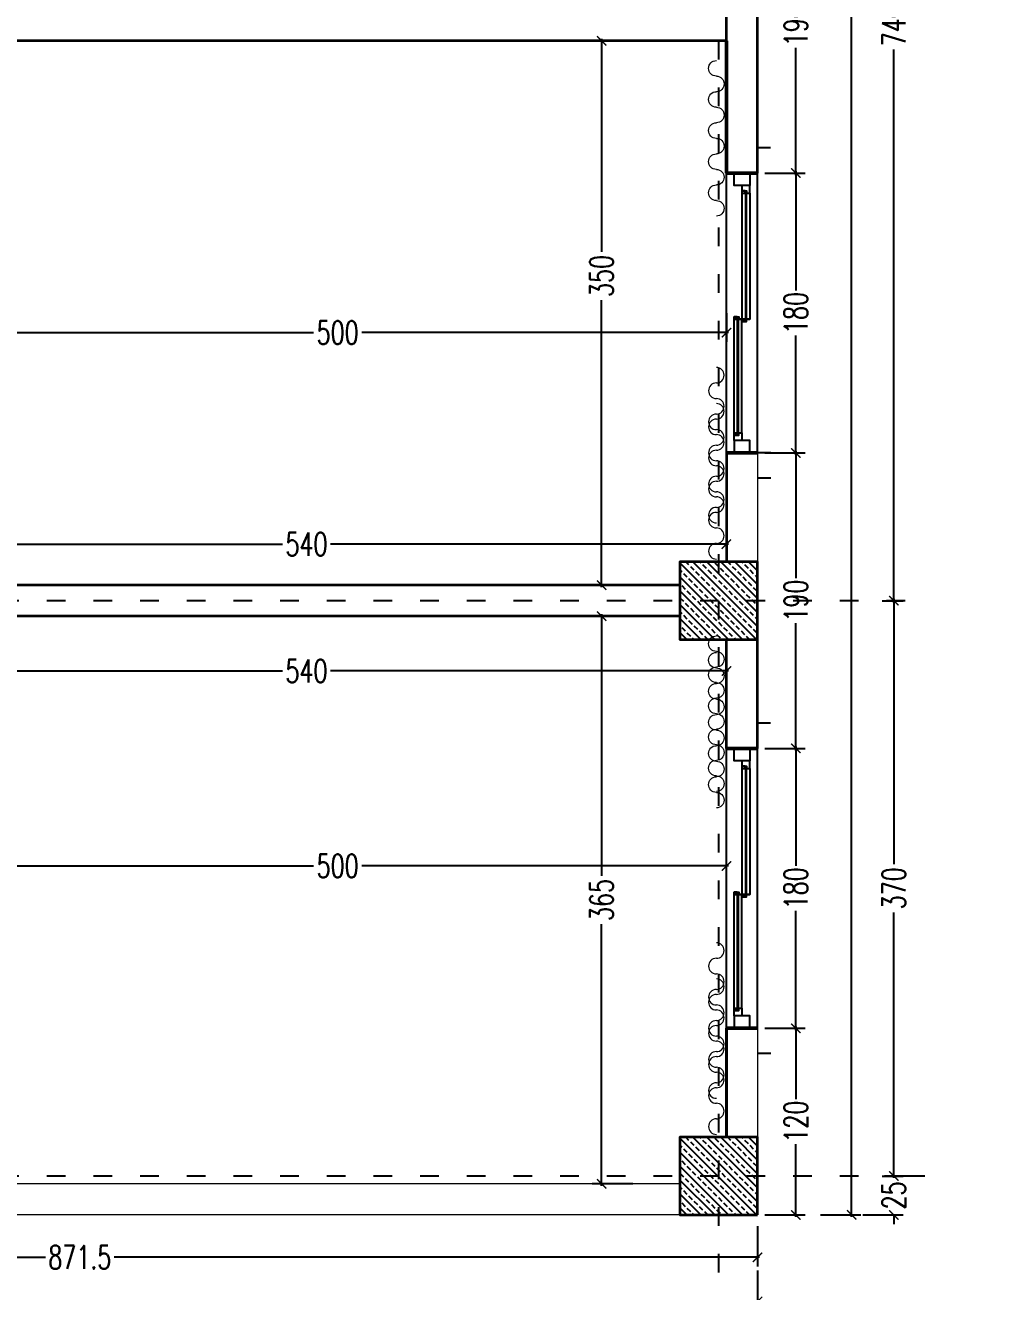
# Model space of a CAD drawing. Header units: centimetres. Extents: x -3207095 to 15275363, y -32656 to 4798027.
# Drawn here: x 693496 to 694117, y 4436769 to 4437584 of the extents above; entities that cross this region are included whole.
import ezdxf

# ---------------------------------------------------------------- set-up
doc = ezdxf.new("R2010")
doc.units = ezdxf.units.CM
doc.linetypes.add('ACAD_ISO03W100', pattern=[30, 12, -18])
doc.linetypes.add('DUZ', pattern=[500, 500])
doc.layers.get('0').update_dxf_attribs({"color": 1, "linetype": 'DUZ'})
for name, color, linetype in [('AGAC', 116, 'Continuous'), ('DIM', 1, 'DUZ'), ('KOLTAR_F', 145, 'Continuous'), ('PEN', 161, 'Continuous'), ('söve', 26, 'DUZ')]:
    doc.layers.add(name, color=color, linetype=linetype)
for name, color, linetype, lineweight in [('cam', 143, 'Continuous', 20), ('DUV', 220, 'Continuous', 50), ('DUVAR', 7, 'Continuous', 35), ('FE_PERDE', 205, 'Continuous', 15), ('gor25', 142, 'Continuous', 25), ('iç duvar', 7, 'Continuous', 50), ('KOLON_F', 3, 'Continuous', 35)]:
    doc.layers.add(name, color=color, linetype=linetype, lineweight=lineweight)
doc.styles.add('DIM', font='ROMANSTW.SHX', dxfattribs={"width": 0.7})
doc.dimstyles.new('1_100', dxfattribs={"dimtxt": 15, "dimasz": 6, "dimexe": 6, "dimexo": 0, "dimgap": 2, "dimtad": 0, "dimdec": 1, "dimzin": 11, "dimdsep": 46, "dimtxsty": 'DIM', "dimblk": 'ARCHTICK', "dimcen": 3, "dimdle": 1.25, "dimclrt": 2, "dimadec": 0, "dimazin": 0, "dimtfac": 1.25, "dimtdec": 1, "dimtix": 1, "dimtofl": 0, "dimtmove": 1, "dimatfit": 3, "dimldrblk": 'ARCHTICK', "dimfxl": 20, "dimfxlon": 1, "dimtolj": 1, "dimtzin": 0, "dimarcsym": 0})
pattern_1 = [(135, (5195369.399, 3776605.264), (-4.4901280605, -4.4901280605), []), (135, (5195369.399, 3776609.754), (-4.4901280605, -4.4901280605), [3.175, -1.5875])]

# ---------------------------------------------------------------- blocks, each defined once
blk = doc.blocks.new('GEN_BLOCK00601')
at = {"linetype": 'Continuous', "ltscale": 50}
for centre, start, end in [((50, 50), 0, 180), ((250, 50), 0, 180), ((450, 50), 0, 180), ((650, 50), 0, 180), ((850, 50), 0, 180), ((150, 50), 180, 0), ((350, 50), 180, 0), ((550, 50), 180, 0), ((750, 50), 180, 0), ((950, 50), 180, 0)]:
    blk.add_arc(centre, 50, start, end, dxfattribs=at)
for tag in ['Sfb', 'FLOOR']:
    blk.add_attdef(tag, (0, 0), '', height=1)
blk = doc.blocks.new('_ArchTick')
at = {"color": 0, "linetype": 'ByBlock', "const_width": 0.15}
blk.add_lwpolyline([(-0.5, -0.5), (0.5, 0.5)], dxfattribs=at)
blk = doc.blocks.new('*D4846')
at = {"layer": 'Defpoints', "color": 0, "linetype": 'Continuous', "lineweight": 5, "transparency": 16777216}
for p in [(693966.93, 4436938.74), (693991.56, 4436938.74), (693966.93, 4436818.74)]:
    blk.add_point(p, dxfattribs=at)
at = {"layer": 'DIM', "color": 0, "linetype": 'Continuous', "lineweight": -2, "transparency": 16777216}
for p, q in [((693971.56, 4436938.74), (693997.56, 4436938.74)), ((693991.56, 4436939.99), (693991.56, 4436893.24)), ((693991.56, 4436817.49), (693991.56, 4436864.24)), ((693971.56, 4436818.74), (693997.56, 4436818.74))]:
    blk.add_line(p, q, dxfattribs=at)
at = {"layer": 'DIM', "color": 0, "linetype": 'Continuous', "lineweight": -2, "transparency": 16777216, "xscale": 6, "yscale": 6, "zscale": 6}
for p, rotation in [((693991.56, 4436938.74), 90), ((693991.56, 4436818.74), 270)]:
    blk.add_blockref('_ArchTick', p, dxfattribs=dict(at, rotation=rotation))
at = {"layer": 'DIM', "color": 2, "linetype": 'Continuous', "lineweight": 5, "transparency": 16777216, "insert": (693991.56, 4436878.74), "char_height": 15, "attachment_point": 5, "rotation": 90, "style": 'DIM'}
blk.add_mtext('\\A1;120', dxfattribs=at)
blk = doc.blocks.new('*D4847')
at = {"layer": 'Defpoints', "color": 0, "linetype": 'Continuous', "lineweight": 5, "transparency": 16777216}
for p in [(693966.93, 4437118.74), (693991.56, 4437118.74), (693966.93, 4436938.74)]:
    blk.add_point(p, dxfattribs=at)
at = {"layer": 'DIM', "color": 0, "linetype": 'Continuous', "lineweight": -2, "transparency": 16777216}
for p, q in [((693971.56, 4437118.74), (693997.56, 4437118.74)), ((693991.56, 4437119.99), (693991.56, 4437043.24)), ((693991.56, 4436937.49), (693991.56, 4437014.24)), ((693971.56, 4436938.74), (693997.56, 4436938.74))]:
    blk.add_line(p, q, dxfattribs=at)
at = {"layer": 'DIM', "color": 0, "linetype": 'Continuous', "lineweight": -2, "transparency": 16777216, "xscale": 6, "yscale": 6, "zscale": 6}
for p, rotation in [((693991.56, 4437118.74), 90), ((693991.56, 4436938.74), 270)]:
    blk.add_blockref('_ArchTick', p, dxfattribs=dict(at, rotation=rotation))
at = {"layer": 'DIM', "color": 2, "linetype": 'Continuous', "lineweight": 5, "transparency": 16777216, "insert": (693991.56, 4437028.74), "char_height": 15, "attachment_point": 5, "rotation": 90, "style": 'DIM'}
blk.add_mtext('\\A1;180', dxfattribs=at)
blk = doc.blocks.new('*D4848')
at = {"layer": 'Defpoints', "color": 0, "linetype": 'Continuous', "lineweight": 5, "transparency": 16777216}
for p in [(693966.93, 4437308.74), (693991.56, 4437308.74), (693966.93, 4437118.74)]:
    blk.add_point(p, dxfattribs=at)
at = {"layer": 'DIM', "color": 0, "linetype": 'Continuous', "lineweight": -2, "transparency": 16777216}
for p, q in [((693971.56, 4437308.74), (693997.56, 4437308.74)), ((693991.56, 4437309.99), (693991.56, 4437228.24)), ((693991.56, 4437117.49), (693991.56, 4437199.24)), ((693971.56, 4437118.74), (693997.56, 4437118.74))]:
    blk.add_line(p, q, dxfattribs=at)
at = {"layer": 'DIM', "color": 0, "linetype": 'Continuous', "lineweight": -2, "transparency": 16777216, "xscale": 6, "yscale": 6, "zscale": 6}
for p, rotation in [((693991.56, 4437308.74), 90), ((693991.56, 4437118.74), 270)]:
    blk.add_blockref('_ArchTick', p, dxfattribs=dict(at, rotation=rotation))
at = {"layer": 'DIM', "color": 2, "linetype": 'Continuous', "lineweight": 5, "transparency": 16777216, "insert": (693991.56, 4437213.74), "char_height": 15, "attachment_point": 5, "rotation": 90, "style": 'DIM'}
blk.add_mtext('\\A1;190', dxfattribs=at)
blk = doc.blocks.new('*D4849')
at = {"layer": 'Defpoints', "color": 0, "linetype": 'Continuous', "lineweight": 5, "transparency": 16777216}
for p in [(693966.93, 4437488.74), (693991.56, 4437488.74), (693966.93, 4437308.74)]:
    blk.add_point(p, dxfattribs=at)
at = {"layer": 'DIM', "color": 0, "linetype": 'Continuous', "lineweight": -2, "transparency": 16777216}
for p, q in [((693971.56, 4437488.74), (693997.56, 4437488.74)), ((693991.56, 4437489.99), (693991.56, 4437413.24)), ((693991.56, 4437307.49), (693991.56, 4437384.24)), ((693971.56, 4437308.74), (693997.56, 4437308.74))]:
    blk.add_line(p, q, dxfattribs=at)
at = {"layer": 'DIM', "color": 0, "linetype": 'Continuous', "lineweight": -2, "transparency": 16777216, "xscale": 6, "yscale": 6, "zscale": 6}
for p, rotation in [((693991.56, 4437488.74), 90), ((693991.56, 4437308.74), 270)]:
    blk.add_blockref('_ArchTick', p, dxfattribs=dict(at, rotation=rotation))
at = {"layer": 'DIM', "color": 2, "linetype": 'Continuous', "lineweight": 5, "transparency": 16777216, "insert": (693991.56, 4437398.74), "char_height": 15, "attachment_point": 5, "rotation": 90, "style": 'DIM'}
blk.add_mtext('\\A1;180', dxfattribs=at)
blk = doc.blocks.new('*D4850')
at = {"layer": 'Defpoints', "color": 0, "linetype": 'Continuous', "lineweight": 5, "transparency": 16777216}
for p in [(693966.93, 4437678.74), (693991.56, 4437678.74), (693966.93, 4437488.74)]:
    blk.add_point(p, dxfattribs=at)
at = {"layer": 'DIM', "color": 0, "linetype": 'Continuous', "lineweight": -2, "transparency": 16777216}
for p, q in [((693991.56, 4437679.99), (693991.56, 4437598.24)), ((693971.56, 4437678.74), (693997.56, 4437678.74)), ((693991.56, 4437487.49), (693991.56, 4437569.24)), ((693971.56, 4437488.74), (693997.56, 4437488.74))]:
    blk.add_line(p, q, dxfattribs=at)
at = {"layer": 'DIM', "color": 0, "linetype": 'Continuous', "lineweight": -2, "transparency": 16777216, "xscale": 6, "yscale": 6, "zscale": 6}
for p, rotation in [((693991.56, 4437678.74), 90), ((693991.56, 4437488.74), 270)]:
    blk.add_blockref('_ArchTick', p, dxfattribs=dict(at, rotation=rotation))
at = {"layer": 'DIM', "color": 2, "linetype": 'Continuous', "lineweight": 5, "transparency": 16777216, "insert": (693991.56, 4437583.74), "char_height": 15, "attachment_point": 5, "rotation": 90, "style": 'DIM'}
blk.add_mtext('\\A1;190', dxfattribs=at)
blk = doc.blocks.new('*D4734')
at = {"layer": 'Defpoints', "color": 0, "linetype": 'Continuous', "lineweight": 5, "transparency": 16777216}
for p in [(694046.95, 4437953.74), (694046.95, 4437213.74), (694054.55, 4437213.74)]:
    blk.add_point(p, dxfattribs=at)
at = {"layer": 'DIM', "color": 0, "linetype": 'Continuous', "lineweight": -2, "transparency": 16777216}
for p, q in [((694046.95, 4437953.74), (694060.55, 4437953.74)), ((694054.55, 4437954.99), (694054.55, 4437599.24)), ((694054.55, 4437212.49), (694054.55, 4437568.24)), ((694046.95, 4437213.74), (694060.55, 4437213.74))]:
    blk.add_line(p, q, dxfattribs=at)
at = {"layer": 'DIM', "color": 0, "linetype": 'Continuous', "lineweight": -2, "transparency": 16777216, "xscale": 6, "yscale": 6, "zscale": 6}
for p, rotation in [((694054.55, 4437953.74), 90), ((694054.55, 4437213.74), 270)]:
    blk.add_blockref('_ArchTick', p, dxfattribs=dict(at, rotation=rotation))
at = {"layer": 'DIM', "color": 2, "linetype": 'Continuous', "lineweight": 5, "transparency": 16777216, "insert": (694054.55, 4437583.74), "char_height": 15, "attachment_point": 5, "rotation": 90, "style": 'DIM'}
blk.add_mtext('\\A1;740', dxfattribs=at)
blk = doc.blocks.new('*D4735')
at = {"layer": 'Defpoints', "color": 0, "linetype": 'Continuous', "lineweight": 5, "transparency": 16777216}
for p in [(694046.95, 4437213.74), (694054.55, 4436843.74), (694117.46, 4436843.74)]:
    blk.add_point(p, dxfattribs=at)
at = {"layer": 'DIM', "color": 0, "linetype": 'Continuous', "lineweight": -2, "transparency": 16777216}
for p, q in [((694046.95, 4437213.74), (694060.55, 4437213.74)), ((694054.55, 4437214.99), (694054.55, 4437044.24)), ((694054.55, 4436842.49), (694054.55, 4437013.24)), ((694074.55, 4436843.74), (694048.55, 4436843.74))]:
    blk.add_line(p, q, dxfattribs=at)
at = {"layer": 'DIM', "color": 0, "linetype": 'Continuous', "lineweight": -2, "transparency": 16777216, "xscale": 6, "yscale": 6, "zscale": 6}
for p, rotation in [((694054.55, 4437213.74), 90), ((694054.55, 4436843.74), 270)]:
    blk.add_blockref('_ArchTick', p, dxfattribs=dict(at, rotation=rotation))
at = {"layer": 'DIM', "color": 2, "linetype": 'Continuous', "lineweight": 5, "transparency": 16777216, "insert": (694054.55, 4437028.74), "char_height": 15, "attachment_point": 5, "rotation": 90, "style": 'DIM'}
blk.add_mtext('\\A1;370', dxfattribs=at)
blk = doc.blocks.new('*D4736')
at = {"layer": 'Defpoints', "color": 0, "linetype": 'Continuous', "lineweight": 5, "transparency": 16777216}
for p in [(694046.95, 4436843.74), (693997.56, 4436818.74), (694054.55, 4436818.74)]:
    blk.add_point(p, dxfattribs=at)
at = {"layer": 'DIM', "color": 0, "linetype": 'Continuous', "lineweight": -2, "transparency": 16777216}
for p, q in [((694054.55, 4436843.74), (694054.55, 4436849.74)), ((694046.95, 4436843.74), (694060.55, 4436843.74)), ((694034.55, 4436818.74), (694060.55, 4436818.74)), ((694054.55, 4436818.74), (694054.55, 4436812.74))]:
    blk.add_line(p, q, dxfattribs=at)
at = {"layer": 'DIM', "color": 0, "linetype": 'Continuous', "lineweight": -2, "transparency": 16777216, "xscale": 6, "yscale": 6, "zscale": 6}
for p, rotation in [((694054.55, 4436843.74), 270), ((694054.55, 4436818.74), 90)]:
    blk.add_blockref('_ArchTick', p, dxfattribs=dict(at, rotation=rotation))
at = {"layer": 'DIM', "color": 2, "linetype": 'Continuous', "lineweight": 5, "transparency": 16777216, "insert": (694054.55, 4436831.24), "char_height": 15, "attachment_point": 5, "rotation": 90, "style": 'DIM'}
blk.add_mtext('\\A1;25', dxfattribs=at)
blk = doc.blocks.new('*D4737')
at = {"layer": 'Defpoints', "color": 0, "linetype": 'Continuous', "lineweight": 5, "transparency": 16777216}
for p in [(693997.56, 4439758.74), (694027.41, 4439758.74), (693997.56, 4436818.74)]:
    blk.add_point(p, dxfattribs=at)
at = {"layer": 'DIM', "color": 0, "linetype": 'Continuous', "lineweight": -2, "transparency": 16777216}
for p, q in [((694007.41, 4439758.74), (694033.41, 4439758.74)), ((694027.41, 4439759.99), (694027.41, 4438309.24)), ((694027.41, 4436817.49), (694027.41, 4438268.24)), ((694007.41, 4436818.74), (694033.41, 4436818.74))]:
    blk.add_line(p, q, dxfattribs=at)
at = {"layer": 'DIM', "color": 0, "linetype": 'Continuous', "lineweight": -2, "transparency": 16777216, "xscale": 6, "yscale": 6, "zscale": 6}
for p, rotation in [((694027.41, 4439758.74), 90), ((694027.41, 4436818.74), 270)]:
    blk.add_blockref('_ArchTick', p, dxfattribs=dict(at, rotation=rotation))
at = {"layer": 'DIM', "color": 2, "linetype": 'Continuous', "lineweight": 5, "transparency": 16777216, "insert": (694027.41, 4438288.74), "char_height": 15, "attachment_point": 5, "rotation": 90, "style": 'DIM'}
blk.add_mtext('\\A1;2940', dxfattribs=at)
blk = doc.blocks.new('*D4741')
at = {"layer": 'Defpoints', "color": 0, "linetype": 'Continuous', "lineweight": 5, "transparency": 16777216}
for p in [(690216.93, 4436785.51), (693966.93, 4436785.51), (693966.93, 4436763.08)]:
    blk.add_point(p, dxfattribs=at)
at = {"layer": 'DIM', "color": 0, "linetype": 'Continuous', "lineweight": -2, "transparency": 16777216}
for p, q in [((690216.93, 4436783.08), (690216.93, 4436757.08)), ((693966.93, 4436783.08), (693966.93, 4436757.08)), ((690215.68, 4436763.08), (692071.43, 4436763.08)), ((693968.18, 4436763.08), (692112.43, 4436763.08))]:
    blk.add_line(p, q, dxfattribs=at)
at = {"layer": 'DIM', "color": 0, "linetype": 'Continuous', "lineweight": -2, "transparency": 16777216, "xscale": 6, "yscale": 6, "zscale": 6, "rotation": 180}
blk.add_blockref('_ArchTick', (690216.93, 4436763.08), dxfattribs=at)
at = {"layer": 'DIM', "color": 0, "linetype": 'Continuous', "lineweight": -2, "transparency": 16777216, "xscale": 6, "yscale": 6, "zscale": 6}
blk.add_blockref('_ArchTick', (693966.93, 4436763.08), dxfattribs=at)
at = {"layer": 'DIM', "color": 2, "linetype": 'Continuous', "lineweight": 5, "transparency": 16777216, "insert": (692091.93, 4436763.08), "char_height": 15, "attachment_point": 5, "style": 'DIM'}
blk.add_mtext('\\A1;3750', dxfattribs=at)
blk = doc.blocks.new('*D5738')
at = {"layer": 'Defpoints', "color": 0, "linetype": 'Continuous', "lineweight": 5, "transparency": 16777216}
for p in [(693095.43, 4436818.74), (693966.93, 4436818.74), (693966.93, 4436791.51)]:
    blk.add_point(p, dxfattribs=at)
at = {"layer": 'DIM', "color": 0, "linetype": 'Continuous', "lineweight": -2, "transparency": 16777216}
for p, q in [((693095.43, 4436811.51), (693095.43, 4436785.51)), ((693966.93, 4436811.51), (693966.93, 4436785.51)), ((693094.18, 4436791.51), (693509.18, 4436791.51)), ((693968.18, 4436791.51), (693553.18, 4436791.51))]:
    blk.add_line(p, q, dxfattribs=at)
at = {"layer": 'DIM', "color": 0, "linetype": 'Continuous', "lineweight": -2, "transparency": 16777216, "xscale": 6, "yscale": 6, "zscale": 6, "rotation": 180}
blk.add_blockref('_ArchTick', (693095.43, 4436791.51), dxfattribs=at)
at = {"layer": 'DIM', "color": 0, "linetype": 'Continuous', "lineweight": -2, "transparency": 16777216, "xscale": 6, "yscale": 6, "zscale": 6}
blk.add_blockref('_ArchTick', (693966.93, 4436791.51), dxfattribs=at)
at = {"layer": 'DIM', "color": 2, "linetype": 'Continuous', "lineweight": 5, "transparency": 16777216, "insert": (693531.18, 4436791.51), "char_height": 15, "attachment_point": 5, "style": 'DIM'}
blk.add_mtext('\\A1;871.5', dxfattribs=at)
blk = doc.blocks.new('*D4612')
at = {"layer": 'Defpoints', "color": 0, "linetype": 'Continuous', "lineweight": 5, "transparency": 16777216}
for p in [(693906.1, 4437573.74), (693866.66, 4437223.74), (693906.1, 4437223.74)]:
    blk.add_point(p, dxfattribs=at)
at = {"layer": 'DIM', "color": 0, "linetype": 'Continuous', "lineweight": -2, "transparency": 16777216}
for p, q in [((693886.66, 4437573.74), (693860.66, 4437573.74)), ((693866.66, 4437574.99), (693866.66, 4437438.05)), ((693866.66, 4437222.49), (693866.66, 4437407.05)), ((693886.66, 4437223.74), (693860.66, 4437223.74))]:
    blk.add_line(p, q, dxfattribs=at)
at = {"layer": 'DIM', "color": 0, "linetype": 'Continuous', "lineweight": -2, "transparency": 16777216, "xscale": 6, "yscale": 6, "zscale": 6}
for p, rotation in [((693866.66, 4437573.74), 90), ((693866.66, 4437223.74), 270)]:
    blk.add_blockref('_ArchTick', p, dxfattribs=dict(at, rotation=rotation))
at = {"layer": 'DIM', "color": 2, "linetype": 'Continuous', "lineweight": 5, "transparency": 16777216, "insert": (693866.66, 4437422.55), "char_height": 15, "attachment_point": 5, "rotation": 90, "style": 'DIM'}
blk.add_mtext('\\A1;350', dxfattribs=at)
blk = doc.blocks.new('*D4613')
at = {"layer": 'Defpoints', "color": 0, "linetype": 'Continuous', "lineweight": 5, "transparency": 16777216}
for p in [(693906.1, 4437203.74), (693866.66, 4436838.74), (693906.1, 4436838.74)]:
    blk.add_point(p, dxfattribs=at)
at = {"layer": 'DIM', "color": 0, "linetype": 'Continuous', "lineweight": -2, "transparency": 16777216}
for p, q in [((693886.66, 4437203.74), (693860.66, 4437203.74)), ((693866.66, 4437204.99), (693866.66, 4437036.74)), ((693866.66, 4436837.49), (693866.66, 4437005.74)), ((693886.66, 4436838.74), (693860.66, 4436838.74))]:
    blk.add_line(p, q, dxfattribs=at)
at = {"layer": 'DIM', "color": 0, "linetype": 'Continuous', "lineweight": -2, "transparency": 16777216, "xscale": 6, "yscale": 6, "zscale": 6}
for p, rotation in [((693866.66, 4437203.74), 90), ((693866.66, 4436838.74), 270)]:
    blk.add_blockref('_ArchTick', p, dxfattribs=dict(at, rotation=rotation))
at = {"layer": 'DIM', "color": 2, "linetype": 'Continuous', "lineweight": 5, "transparency": 16777216, "insert": (693866.66, 4437021.24), "char_height": 15, "attachment_point": 5, "rotation": 90, "style": 'DIM'}
blk.add_mtext('\\A1;365', dxfattribs=at)
blk = doc.blocks.new('*D4614')
at = {"layer": 'Defpoints', "color": 0, "linetype": 'Continuous', "lineweight": 5, "transparency": 16777216}
for p in [(693406.93, 4437169.74), (693946.93, 4437168.52), (693946.93, 4437167.43)]:
    blk.add_point(p, dxfattribs=at)
at = {"layer": 'DIM', "color": 0, "linetype": 'Continuous', "lineweight": -2, "transparency": 16777216}
for p, q in [((693946.93, 4437167.43), (693946.93, 4437174.52)), ((693405.68, 4437168.52), (693661.43, 4437168.52)), ((693406.93, 4437169.74), (693406.93, 4437162.52)), ((693948.18, 4437168.52), (693692.43, 4437168.52))]:
    blk.add_line(p, q, dxfattribs=at)
at = {"layer": 'DIM', "color": 0, "linetype": 'Continuous', "lineweight": -2, "transparency": 16777216, "xscale": 6, "yscale": 6, "zscale": 6, "rotation": 180}
blk.add_blockref('_ArchTick', (693406.93, 4437168.52), dxfattribs=at)
at = {"layer": 'DIM', "color": 0, "linetype": 'Continuous', "lineweight": -2, "transparency": 16777216, "xscale": 6, "yscale": 6, "zscale": 6}
blk.add_blockref('_ArchTick', (693946.93, 4437168.52), dxfattribs=at)
at = {"layer": 'DIM', "color": 2, "linetype": 'Continuous', "lineweight": 5, "transparency": 16777216, "insert": (693676.93, 4437168.52), "char_height": 15, "attachment_point": 5, "style": 'DIM'}
blk.add_mtext('\\A1;540', dxfattribs=at)
blk = doc.blocks.new('*D4645')
at = {"layer": 'Defpoints', "color": 0, "linetype": 'Continuous', "lineweight": 5, "transparency": 16777216}
for p in [(693406.93, 4437250.08), (693946.93, 4437250.08), (693946.93, 4437250.08)]:
    blk.add_point(p, dxfattribs=at)
at = {"layer": 'DIM', "color": 0, "linetype": 'Continuous', "lineweight": -2, "transparency": 16777216}
for p, q in [((693406.93, 4437250.08), (693406.93, 4437256.08)), ((693946.93, 4437250.08), (693946.93, 4437256.08)), ((693405.68, 4437250.08), (693661.43, 4437250.08)), ((693948.18, 4437250.08), (693692.43, 4437250.08))]:
    blk.add_line(p, q, dxfattribs=at)
at = {"layer": 'DIM', "color": 0, "linetype": 'Continuous', "lineweight": -2, "transparency": 16777216, "xscale": 6, "yscale": 6, "zscale": 6, "rotation": 180}
blk.add_blockref('_ArchTick', (693406.93, 4437250.08), dxfattribs=at)
at = {"layer": 'DIM', "color": 0, "linetype": 'Continuous', "lineweight": -2, "transparency": 16777216, "xscale": 6, "yscale": 6, "zscale": 6}
blk.add_blockref('_ArchTick', (693946.93, 4437250.08), dxfattribs=at)
at = {"layer": 'DIM', "color": 2, "linetype": 'Continuous', "lineweight": 5, "transparency": 16777216, "insert": (693676.93, 4437250.08), "char_height": 15, "attachment_point": 5, "style": 'DIM'}
blk.add_mtext('\\A1;540', dxfattribs=at)
blk = doc.blocks.new('*D4654')
at = {"layer": 'Defpoints', "color": 0, "linetype": 'Continuous', "lineweight": 5, "transparency": 16777216}
for p in [(693946.93, 4437043.16), (693446.93, 4437028.74), (693946.93, 4437028.74)]:
    blk.add_point(p, dxfattribs=at)
at = {"layer": 'DIM', "color": 0, "linetype": 'Continuous', "lineweight": -2, "transparency": 16777216}
for p, q in [((693446.93, 4437028.74), (693446.93, 4437049.16)), ((693946.93, 4437028.74), (693946.93, 4437049.16)), ((693445.68, 4437043.16), (693681.43, 4437043.16)), ((693948.18, 4437043.16), (693712.43, 4437043.16))]:
    blk.add_line(p, q, dxfattribs=at)
at = {"layer": 'DIM', "color": 0, "linetype": 'Continuous', "lineweight": -2, "transparency": 16777216, "xscale": 6, "yscale": 6, "zscale": 6, "rotation": 180}
blk.add_blockref('_ArchTick', (693446.93, 4437043.16), dxfattribs=at)
at = {"layer": 'DIM', "color": 0, "linetype": 'Continuous', "lineweight": -2, "transparency": 16777216, "xscale": 6, "yscale": 6, "zscale": 6}
blk.add_blockref('_ArchTick', (693946.93, 4437043.16), dxfattribs=at)
at = {"layer": 'DIM', "color": 2, "linetype": 'Continuous', "lineweight": 5, "transparency": 16777216, "insert": (693696.93, 4437043.16), "char_height": 15, "attachment_point": 5, "style": 'DIM'}
blk.add_mtext('\\A1;500', dxfattribs=at)
blk = doc.blocks.new('*D4900')
at = {"layer": 'Defpoints', "color": 0, "linetype": 'Continuous', "lineweight": 5, "transparency": 16777216}
for p in [(693446.93, 4437398.74), (693946.93, 4437398.74), (693946.93, 4437386.14)]:
    blk.add_point(p, dxfattribs=at)
at = {"layer": 'DIM', "color": 0, "linetype": 'Continuous', "lineweight": -2, "transparency": 16777216}
for p, q in [((693446.93, 4437398.74), (693446.93, 4437380.14)), ((693946.93, 4437398.74), (693946.93, 4437380.14)), ((693445.68, 4437386.14), (693681.43, 4437386.14)), ((693948.18, 4437386.14), (693712.43, 4437386.14))]:
    blk.add_line(p, q, dxfattribs=at)
at = {"layer": 'DIM', "color": 0, "linetype": 'Continuous', "lineweight": -2, "transparency": 16777216, "xscale": 6, "yscale": 6, "zscale": 6, "rotation": 180}
blk.add_blockref('_ArchTick', (693446.93, 4437386.14), dxfattribs=at)
at = {"layer": 'DIM', "color": 0, "linetype": 'Continuous', "lineweight": -2, "transparency": 16777216, "xscale": 6, "yscale": 6, "zscale": 6}
blk.add_blockref('_ArchTick', (693946.93, 4437386.14), dxfattribs=at)
at = {"layer": 'DIM', "color": 2, "linetype": 'Continuous', "lineweight": 5, "transparency": 16777216, "insert": (693696.93, 4437386.14), "char_height": 15, "attachment_point": 5, "style": 'DIM'}
blk.add_mtext('\\A1;500', dxfattribs=at)

msp = doc.modelspace()

# ---------------------------------------------------------------- hatches: boundary and pattern name
at = {"layer": 'KOLTAR_F'}
h = msp.add_hatch(dxfattribs=at)
h.set_pattern_fill('ANSI33', color=256, angle=90, style=0)
h.set_pattern_definition(pattern_1)
h.paths.add_polyline_path([(693966.93, 4437188.74), (693966.93, 4437238.74), (693916.93, 4437238.74), (693916.93, 4437188.74)])
h = msp.add_hatch(dxfattribs=at)
h.set_pattern_fill('ANSI33', color=256, angle=90, style=0)
h.set_pattern_definition(pattern_1)
h.paths.add_polyline_path([(693966.93, 4437188.74), (693966.93, 4437238.74), (693916.93, 4437238.74), (693916.93, 4437188.74)])
h = msp.add_hatch(dxfattribs=at)
h.set_pattern_fill('ANSI33', color=256, angle=90, style=0)
h.set_pattern_definition([(135, (5195369.399, 3776235.264), (-4.4901280605, -4.4901280605), []), (135, (5195369.399, 3776239.754), (-4.4901280605, -4.4901280605), [3.175, -1.5875])])
h.paths.add_polyline_path([(693966.93, 4436818.74), (693966.93, 4436868.74), (693916.93, 4436868.74), (693916.93, 4436818.74)])

# ---------------------------------------------------------------- linework, layer by layer
at = {"color": 232, "linetype": 'ACAD_ISO03W100'}
for p, q in [((693941.93, 4439853.74), (693941.93, 4436723.74)), ((694061.93, 4437213.74), (690121.93, 4437213.74)), ((694061.93, 4436843.74), (690121.93, 4436843.74))]:
    msp.add_line(p, q, dxfattribs=at)
at = {"layer": 'AGAC'}
for p, q in [((693946.93, 4437308.74), (693946.93, 4437488.74)), ((693946.93, 4437308.74), (693946.93, 4437488.74)), ((693966.93, 4437308.74), (693966.93, 4437488.74)), ((693966.93, 4437308.74), (693966.93, 4437488.74)), ((693946.93, 4436938.74), (693946.93, 4437118.74)), ((693946.93, 4436938.74), (693946.93, 4437118.74)), ((693966.93, 4436938.74), (693966.93, 4437118.74)), ((693966.93, 4436938.74), (693966.93, 4437118.74))]:
    msp.add_line(p, q, dxfattribs=at)
at = {"layer": 'cam'}
for p, q in [((693958.93, 4437477.24), (693958.93, 4437393.24)), ((693958.93, 4437477.24), (693958.93, 4437393.24)), ((693959.43, 4437477.24), (693959.43, 4437393.24)), ((693959.43, 4437477.24), (693959.43, 4437393.24)), ((693959.93, 4437477.24), (693959.93, 4437393.24)), ((693959.93, 4437477.24), (693959.93, 4437393.24)), ((693953.93, 4437320.24), (693953.93, 4437396.24)), ((693953.93, 4437320.24), (693953.93, 4437396.24)), ((693954.43, 4437320.24), (693954.43, 4437396.24)), ((693954.43, 4437320.24), (693954.43, 4437396.24)), ((693954.93, 4437320.24), (693954.93, 4437396.24)), ((693954.93, 4437320.24), (693954.93, 4437396.24)), ((693958.93, 4437107.24), (693958.93, 4437023.24)), ((693958.93, 4437107.24), (693958.93, 4437023.24)), ((693959.43, 4437107.24), (693959.43, 4437023.24)), ((693959.43, 4437107.24), (693959.43, 4437023.24)), ((693959.93, 4437107.24), (693959.93, 4437023.24)), ((693959.93, 4437107.24), (693959.93, 4437023.24)), ((693953.93, 4436950.24), (693953.93, 4437026.24)), ((693953.93, 4436950.24), (693953.93, 4437026.24)), ((693954.43, 4436950.24), (693954.43, 4437026.24)), ((693954.43, 4436950.24), (693954.43, 4437026.24)), ((693954.93, 4436950.24), (693954.93, 4437026.24)), ((693954.93, 4436950.24), (693954.93, 4437026.24))]:
    msp.add_line(p, q, dxfattribs=at)
at = {"layer": 'DUV'}
for p, q in [((693946.93, 4437488.74), (693946.93, 4437573.74)), ((693946.93, 4437488.74), (693966.93, 4437488.74)), ((693946.93, 4437488.74), (693966.93, 4437488.74)), ((693946.93, 4437488.74), (693966.93, 4437488.74)), ((693946.93, 4437488.74), (693966.93, 4437488.74)), ((693946.93, 4437308.74), (693966.93, 4437308.74)), ((693946.93, 4437308.74), (693966.93, 4437308.74)), ((693946.93, 4437308.74), (693966.93, 4437308.74)), ((693946.93, 4437308.74), (693966.93, 4437308.74)), ((693946.93, 4437118.74), (693966.93, 4437118.74)), ((693946.93, 4437118.74), (693966.93, 4437118.74)), ((693946.93, 4437118.74), (693966.93, 4437118.74)), ((693946.93, 4437118.74), (693966.93, 4437118.74)), ((693946.93, 4436938.74), (693966.93, 4436938.74)), ((693946.93, 4436938.74), (693966.93, 4436938.74)), ((693946.93, 4436938.74), (693966.93, 4436938.74)), ((693946.93, 4436938.74), (693966.93, 4436938.74))]:
    msp.add_line(p, q, dxfattribs=at)
at = {"layer": 'DUVAR'}
for p, q in [((693946.93, 4437488.74), (693946.93, 4437678.74)), ((693966.93, 4437488.74), (693966.93, 4437678.74)), ((693946.93, 4437573.74), (693446.93, 4437573.74)), ((693946.93, 4437573.74), (693946.93, 4437488.74)), ((693946.93, 4437488.74), (693966.93, 4437488.74)), ((693946.93, 4437488.74), (693966.93, 4437488.74)), ((693946.93, 4437308.74), (693966.93, 4437308.74)), ((693946.93, 4437308.74), (693946.93, 4437238.74)), ((693946.93, 4437308.74), (693946.93, 4437238.74)), ((693946.93, 4437308.74), (693966.93, 4437308.74)), ((693916.93, 4437223.74), (693446.93, 4437223.74)), ((693916.93, 4437203.74), (693446.93, 4437203.74)), ((693946.93, 4437118.74), (693946.93, 4437188.74)), ((693946.93, 4437118.74), (693946.93, 4437188.74)), ((693966.93, 4437118.74), (693966.93, 4437188.74)), ((693966.93, 4437118.74), (693966.93, 4437188.74)), ((693946.93, 4437118.74), (693966.93, 4437118.74)), ((693946.93, 4437118.74), (693966.93, 4437118.74)), ((693946.93, 4436938.74), (693946.93, 4436868.74)), ((693946.93, 4436938.74), (693966.93, 4436938.74)), ((693946.93, 4436868.74), (693946.93, 4436938.74)), ((693946.93, 4436938.74), (693966.93, 4436938.74))]:
    msp.add_line(p, q, dxfattribs=at)
at = {"layer": 'gor25'}
for p, q in [((693956.93, 4437475.74), (693956.93, 4437394.74)), ((693956.93, 4437475.74), (693956.93, 4437394.74)), ((693961.93, 4437475.74), (693961.93, 4437394.74)), ((693961.93, 4437475.74), (693961.93, 4437394.74)), ((693951.93, 4437321.74), (693951.93, 4437394.74)), ((693951.93, 4437321.74), (693951.93, 4437394.74)), ((693956.93, 4437321.74), (693956.93, 4437394.74)), ((693956.93, 4437321.74), (693956.93, 4437394.74)), ((693956.93, 4437105.74), (693956.93, 4437024.74)), ((693956.93, 4437105.74), (693956.93, 4437024.74)), ((693961.93, 4437105.74), (693961.93, 4437024.74)), ((693961.93, 4437105.74), (693961.93, 4437024.74)), ((693951.93, 4436951.74), (693951.93, 4437024.74)), ((693951.93, 4436951.74), (693951.93, 4437024.74)), ((693956.93, 4436951.74), (693956.93, 4437024.74)), ((693956.93, 4436951.74), (693956.93, 4437024.74))]:
    msp.add_line(p, q, dxfattribs=at)
at = {"layer": 'iç duvar', "color": 7, "lineweight": 18}
for p, q in [((693966.93, 4437488.74), (693966.93, 4437678.74)), ((693966.93, 4437308.74), (693966.93, 4437238.74)), ((693966.93, 4437308.74), (693966.93, 4437238.74)), ((693966.93, 4436938.74), (693966.93, 4436868.74)), ((693916.93, 4436838.74), (693446.93, 4436838.74)), ((693916.93, 4436818.74), (693446.93, 4436818.74))]:
    msp.add_line(p, q, dxfattribs=at)
at = {"layer": 'KOLON_F'}
for points in [[(693966.93, 4437188.74), (693966.93, 4437238.74), (693916.93, 4437238.74), (693916.93, 4437188.74)], [(693966.93, 4437188.74), (693966.93, 4437238.74), (693916.93, 4437238.74), (693916.93, 4437188.74)], [(693966.93, 4437188.74), (693966.93, 4437238.74), (693916.93, 4437238.74), (693916.93, 4437188.74)], [(693966.93, 4437188.74), (693966.93, 4437238.74), (693916.93, 4437238.74), (693916.93, 4437188.74)], [(693966.93, 4436818.74), (693966.93, 4436868.74), (693916.93, 4436868.74), (693916.93, 4436818.74)]]:
    msp.add_lwpolyline(points, close=True, dxfattribs=at)
at = {"layer": 'PEN'}
for points in [[(693961.93, 4437480.74), (693961.93, 4437480.74), (693951.93, 4437480.74), (693951.93, 4437488.74), (693951.93, 4437488.74), (693961.93, 4437488.74), (693961.93, 4437488.74), (693961.93, 4437488.74), (693961.93, 4437480.74)], [(693961.93, 4437480.74), (693961.93, 4437480.74), (693951.93, 4437480.74), (693951.93, 4437488.74), (693951.93, 4437488.74), (693961.93, 4437488.74), (693961.93, 4437488.74), (693961.93, 4437488.74), (693961.93, 4437480.74)], [(693961.93, 4437480.74), (693961.93, 4437480.74), (693956.93, 4437480.74), (693956.93, 4437477.24), (693958.93, 4437477.24), (693959.93, 4437477.24), (693959.93, 4437475.74), (693961.93, 4437475.74), (693961.93, 4437480.74)], [(693961.93, 4437480.74), (693961.93, 4437480.74), (693956.93, 4437480.74), (693956.93, 4437477.24), (693958.93, 4437477.24), (693959.93, 4437477.24), (693959.93, 4437475.74), (693961.93, 4437475.74), (693961.93, 4437480.74)], [(693956.93, 4437477.24), (693956.93, 4437475.74), (693958.93, 4437475.74), (693958.93, 4437477.24)], [(693956.93, 4437477.24), (693956.93, 4437475.74), (693958.93, 4437475.74), (693958.93, 4437477.24)], [(693956.93, 4437394.74), (693956.93, 4437394.74), (693951.93, 4437394.74), (693951.93, 4437396.24), (693953.93, 4437396.24), (693954.93, 4437396.24), (693954.93, 4437394.74), (693956.93, 4437394.74), (693956.93, 4437394.74)], [(693951.93, 4437396.24), (693951.93, 4437394.74), (693953.93, 4437394.74), (693953.93, 4437396.24)], [(693956.93, 4437394.74), (693956.93, 4437394.74), (693951.93, 4437394.74), (693951.93, 4437396.24), (693953.93, 4437396.24), (693954.93, 4437396.24), (693954.93, 4437394.74), (693956.93, 4437394.74), (693956.93, 4437394.74)], [(693951.93, 4437396.24), (693951.93, 4437394.74), (693953.93, 4437394.74), (693953.93, 4437396.24)], [(693956.93, 4437393.24), (693956.93, 4437394.74), (693958.93, 4437394.74), (693958.93, 4437393.24)], [(693961.93, 4437394.74), (693961.93, 4437394.74), (693956.93, 4437394.74), (693956.93, 4437393.24), (693958.93, 4437393.24), (693959.93, 4437393.24), (693959.93, 4437394.74), (693961.93, 4437394.74), (693961.93, 4437394.74)], [(693956.93, 4437393.24), (693956.93, 4437394.74), (693958.93, 4437394.74), (693958.93, 4437393.24)], [(693961.93, 4437394.74), (693961.93, 4437394.74), (693956.93, 4437394.74), (693956.93, 4437393.24), (693958.93, 4437393.24), (693959.93, 4437393.24), (693959.93, 4437394.74), (693961.93, 4437394.74), (693961.93, 4437394.74)], [(693956.93, 4437316.74), (693956.93, 4437316.74), (693951.93, 4437316.74), (693951.93, 4437320.24), (693953.93, 4437320.24), (693954.93, 4437320.24), (693954.93, 4437321.74), (693956.93, 4437321.74), (693956.93, 4437316.74)], [(693951.93, 4437320.24), (693951.93, 4437321.74), (693953.93, 4437321.74), (693953.93, 4437320.24)], [(693956.93, 4437316.74), (693956.93, 4437316.74), (693951.93, 4437316.74), (693951.93, 4437320.24), (693953.93, 4437320.24), (693954.93, 4437320.24), (693954.93, 4437321.74), (693956.93, 4437321.74), (693956.93, 4437316.74)], [(693951.93, 4437320.24), (693951.93, 4437321.74), (693953.93, 4437321.74), (693953.93, 4437320.24)], [(693961.93, 4437316.74), (693961.93, 4437316.74), (693951.93, 4437316.74), (693951.93, 4437308.74), (693951.93, 4437308.74), (693961.93, 4437308.74), (693961.93, 4437308.74), (693961.93, 4437308.74), (693961.93, 4437316.74)], [(693961.93, 4437316.74), (693961.93, 4437316.74), (693951.93, 4437316.74), (693951.93, 4437308.74), (693951.93, 4437308.74), (693961.93, 4437308.74), (693961.93, 4437308.74), (693961.93, 4437308.74), (693961.93, 4437316.74)], [(693961.93, 4437110.74), (693961.93, 4437110.74), (693951.93, 4437110.74), (693951.93, 4437118.74), (693951.93, 4437118.74), (693961.93, 4437118.74), (693961.93, 4437118.74), (693961.93, 4437118.74), (693961.93, 4437110.74)], [(693961.93, 4437110.74), (693961.93, 4437110.74), (693951.93, 4437110.74), (693951.93, 4437118.74), (693951.93, 4437118.74), (693961.93, 4437118.74), (693961.93, 4437118.74), (693961.93, 4437118.74), (693961.93, 4437110.74)], [(693961.93, 4437110.74), (693961.93, 4437110.74), (693956.93, 4437110.74), (693956.93, 4437107.24), (693958.93, 4437107.24), (693959.93, 4437107.24), (693959.93, 4437105.74), (693961.93, 4437105.74), (693961.93, 4437110.74)], [(693961.93, 4437110.74), (693961.93, 4437110.74), (693956.93, 4437110.74), (693956.93, 4437107.24), (693958.93, 4437107.24), (693959.93, 4437107.24), (693959.93, 4437105.74), (693961.93, 4437105.74), (693961.93, 4437110.74)], [(693956.93, 4437107.24), (693956.93, 4437105.74), (693958.93, 4437105.74), (693958.93, 4437107.24)], [(693956.93, 4437107.24), (693956.93, 4437105.74), (693958.93, 4437105.74), (693958.93, 4437107.24)], [(693956.93, 4437024.74), (693956.93, 4437024.74), (693951.93, 4437024.74), (693951.93, 4437026.24), (693953.93, 4437026.24), (693954.93, 4437026.24), (693954.93, 4437024.74), (693956.93, 4437024.74), (693956.93, 4437024.74)], [(693951.93, 4437026.24), (693951.93, 4437024.74), (693953.93, 4437024.74), (693953.93, 4437026.24)], [(693956.93, 4437024.74), (693956.93, 4437024.74), (693951.93, 4437024.74), (693951.93, 4437026.24), (693953.93, 4437026.24), (693954.93, 4437026.24), (693954.93, 4437024.74), (693956.93, 4437024.74), (693956.93, 4437024.74)], [(693951.93, 4437026.24), (693951.93, 4437024.74), (693953.93, 4437024.74), (693953.93, 4437026.24)], [(693956.93, 4437023.24), (693956.93, 4437024.74), (693958.93, 4437024.74), (693958.93, 4437023.24)], [(693961.93, 4437024.74), (693961.93, 4437024.74), (693956.93, 4437024.74), (693956.93, 4437023.24), (693958.93, 4437023.24), (693959.93, 4437023.24), (693959.93, 4437024.74), (693961.93, 4437024.74), (693961.93, 4437024.74)], [(693956.93, 4437023.24), (693956.93, 4437024.74), (693958.93, 4437024.74), (693958.93, 4437023.24)], [(693961.93, 4437024.74), (693961.93, 4437024.74), (693956.93, 4437024.74), (693956.93, 4437023.24), (693958.93, 4437023.24), (693959.93, 4437023.24), (693959.93, 4437024.74), (693961.93, 4437024.74), (693961.93, 4437024.74)], [(693956.93, 4436946.74), (693956.93, 4436946.74), (693951.93, 4436946.74), (693951.93, 4436950.24), (693953.93, 4436950.24), (693954.93, 4436950.24), (693954.93, 4436951.74), (693956.93, 4436951.74), (693956.93, 4436946.74)], [(693951.93, 4436950.24), (693951.93, 4436951.74), (693953.93, 4436951.74), (693953.93, 4436950.24)], [(693956.93, 4436946.74), (693956.93, 4436946.74), (693951.93, 4436946.74), (693951.93, 4436950.24), (693953.93, 4436950.24), (693954.93, 4436950.24), (693954.93, 4436951.74), (693956.93, 4436951.74), (693956.93, 4436946.74)], [(693951.93, 4436950.24), (693951.93, 4436951.74), (693953.93, 4436951.74), (693953.93, 4436950.24)], [(693961.93, 4436946.74), (693961.93, 4436946.74), (693951.93, 4436946.74), (693951.93, 4436938.74), (693951.93, 4436938.74), (693961.93, 4436938.74), (693961.93, 4436938.74), (693961.93, 4436938.74), (693961.93, 4436946.74)], [(693961.93, 4436946.74), (693961.93, 4436946.74), (693951.93, 4436946.74), (693951.93, 4436938.74), (693951.93, 4436938.74), (693961.93, 4436938.74), (693961.93, 4436938.74), (693961.93, 4436938.74), (693961.93, 4436946.74)]]:
    msp.add_lwpolyline(points, close=True, dxfattribs=at)
at = {"layer": 'söve'}
for p, q in [((693975.3, 4437504.87), (693966.93, 4437504.87)), ((693975.51, 4437308.74), (693966.93, 4437308.74)), ((693975.51, 4437292.61), (693966.93, 4437292.61)), ((693975.3, 4437134.87), (693966.93, 4437134.87)), ((693975.51, 4436922.61), (693966.93, 4436922.61))]:
    msp.add_line(p, q, dxfattribs=at)

# ---------------------------------------------------------------- block references
at = {"layer": 'FE_PERDE', "extrusion": (0, 0, -1), "yscale": 0.100000202655411, "zscale": -0.100000202655411, "rotation": 270}
for p, xscale in [((-693945.43, 4437561.07), 0.100000202655411), ((-693945.43, 4437240.52), -0.100000202655411), ((-693945.43, 4437191.07), 0.100000202655411), ((-693945.43, 4436870.52), -0.100000202655411)]:
    msp.add_blockref('GEN_BLOCK00601', p, dxfattribs=dict(at, xscale=xscale))
at = {"layer": 'FE_PERDE', "yscale": 0.100000202655411, "zscale": 0.100000202655411}
for p, xscale, rotation in [((693945.43, 4437263.74), 0.100000202655411, 90.00000000000001), ((693945.43, 4437180.48), -0.100000202655411, 90), ((693945.43, 4436893.74), 0.100000202655411, 90.00000000000001)]:
    msp.add_blockref('GEN_BLOCK00601', p, dxfattribs=dict(at, xscale=xscale, rotation=rotation))

# ---------------------------------------------------------------- dimensions: what is measured, and where the dimension line sits
at = {"layer": 'DIM', "linetype": 'Continuous', "lineweight": 5}
for base, p1, p2, angle, picture, middle in [((694027.41, 4439758.74), (693997.56, 4436818.74), (693997.56, 4439758.74), 90, '*D4737', (694027.41, 4438288.74)), ((694054.55, 4437213.74), (694046.95, 4437953.74), (694046.95, 4437213.74), 90, '*D4734', (694054.55, 4437583.74)), ((693991.56, 4437678.74), (693966.93, 4437488.74), (693966.93, 4437678.74), 90, '*D4850', (693991.56, 4437583.74)), ((693991.56, 4437488.74), (693966.93, 4437308.74), (693966.93, 4437488.74), 90, '*D4849', (693991.56, 4437398.74)), ((693946.93, 4437386.14), (693446.93, 4437398.74), (693946.93, 4437398.74), 180, '*D4900', (693696.93, 4437386.14)), ((693991.56, 4437308.74), (693966.93, 4437118.74), (693966.93, 4437308.74), 90, '*D4848', (693991.56, 4437213.74)), ((693946.93, 4437250.08), (693406.93, 4437250.08), (693946.93, 4437250.08), 180, '*D4645', (693676.93, 4437250.08)), ((694054.55, 4436843.74), (694046.95, 4437213.74), (694117.46, 4436843.74), 90, '*D4735', (694054.55, 4437028.74)), ((693866.66, 4436838.74), (693906.1, 4437203.74), (693906.1, 4436838.74), 90, '*D4613', (693866.66, 4437021.24)), ((693946.93, 4437168.52), (693406.93, 4437169.74), (693946.93, 4437167.43), 180, '*D4614', (693676.93, 4437168.52)), ((693991.56, 4437118.74), (693966.93, 4436938.74), (693966.93, 4437118.74), 90, '*D4847', (693991.56, 4437028.74)), ((693946.93, 4437043.16), (693446.93, 4437028.74), (693946.93, 4437028.74), 180, '*D4654', (693696.93, 4437043.16)), ((693991.56, 4436938.74), (693966.93, 4436818.74), (693966.93, 4436938.74), 90, '*D4846', (693991.56, 4436878.74)), ((694054.55, 4436818.74), (694046.95, 4436843.74), (693997.56, 4436818.74), 90, '*D4736', (694054.55, 4436831.24))]:
    dim = msp.add_linear_dim(base=base, p1=p1, p2=p2, angle=angle, dimstyle='1_100', dxfattribs=at)
    dim.commit()
    dim.dimension.update_dxf_attribs({"geometry": picture, "text_midpoint": middle})
dim = msp.add_linear_dim(base=(693866.66, 4437223.74), p1=(693906.1, 4437573.74), p2=(693906.1, 4437223.74), angle=90, dimstyle='1_100', dxfattribs=at)
dim.commit()
dim.dimension.update_dxf_attribs({"geometry": '*D4612', "text_midpoint": (693866.66, 4437422.55), "dimtype": 160})
for base, p1, p2, picture, middle in [((693966.93, 4436791.51), (693095.43, 4436818.74), (693966.93, 4436818.74), '*D5738', (693531.18, 4436791.51)), ((693966.93, 4436763.08), (690216.93, 4436785.51), (693966.93, 4436785.51), '*D4741', (692091.93, 4436763.08))]:
    dim = msp.add_linear_dim(base=base, p1=p1, p2=p2, dimstyle='1_100', dxfattribs=at)
    dim.commit()
    dim.dimension.update_dxf_attribs({"geometry": picture, "text_midpoint": middle})

doc.saveas('drawing.dxf')
